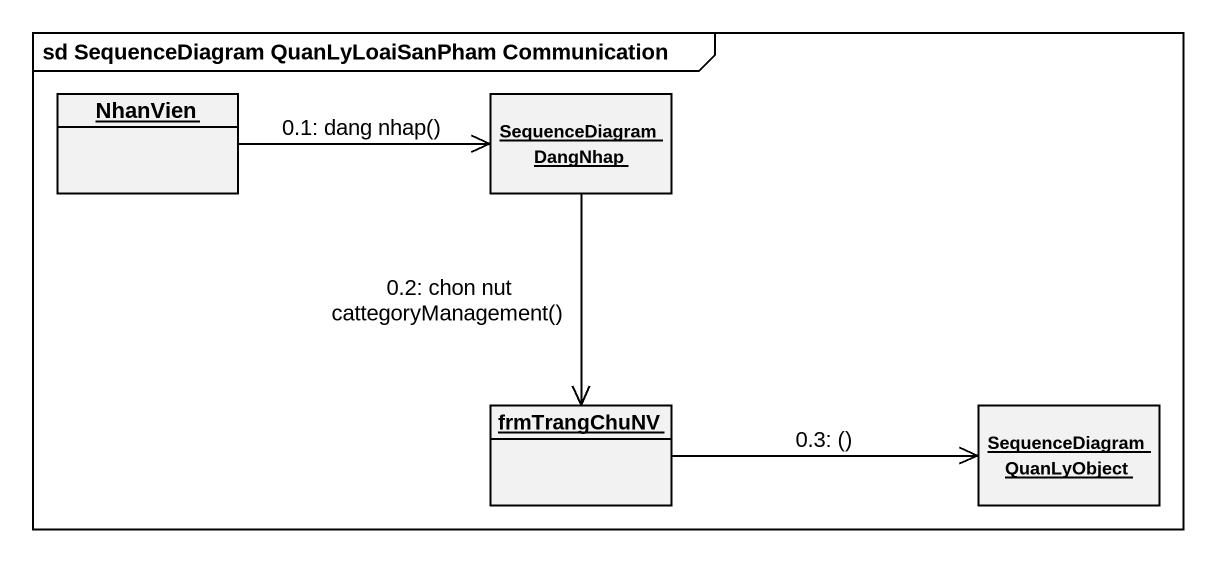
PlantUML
@startuml
mainframe sd SequenceDiagram QuanLyLoaiSanPham Communication
hide circle
hide empty members
object NhanVien
object "SequenceDiagram DangNhap" as SequenceDiagram_DangNhap
object frmTrangChuNV
object "SequenceDiagram QuanLyObject" as SequenceDiagram_QuanLyObject
NhanVien -right-> SequenceDiagram_DangNhap : 0.1: dang nhap()
SequenceDiagram_DangNhap --> frmTrangChuNV : 0.2: chon nut cattegoryManagement()
frmTrangChuNV -right-> SequenceDiagram_QuanLyObject : 0.3: ()
@enduml
